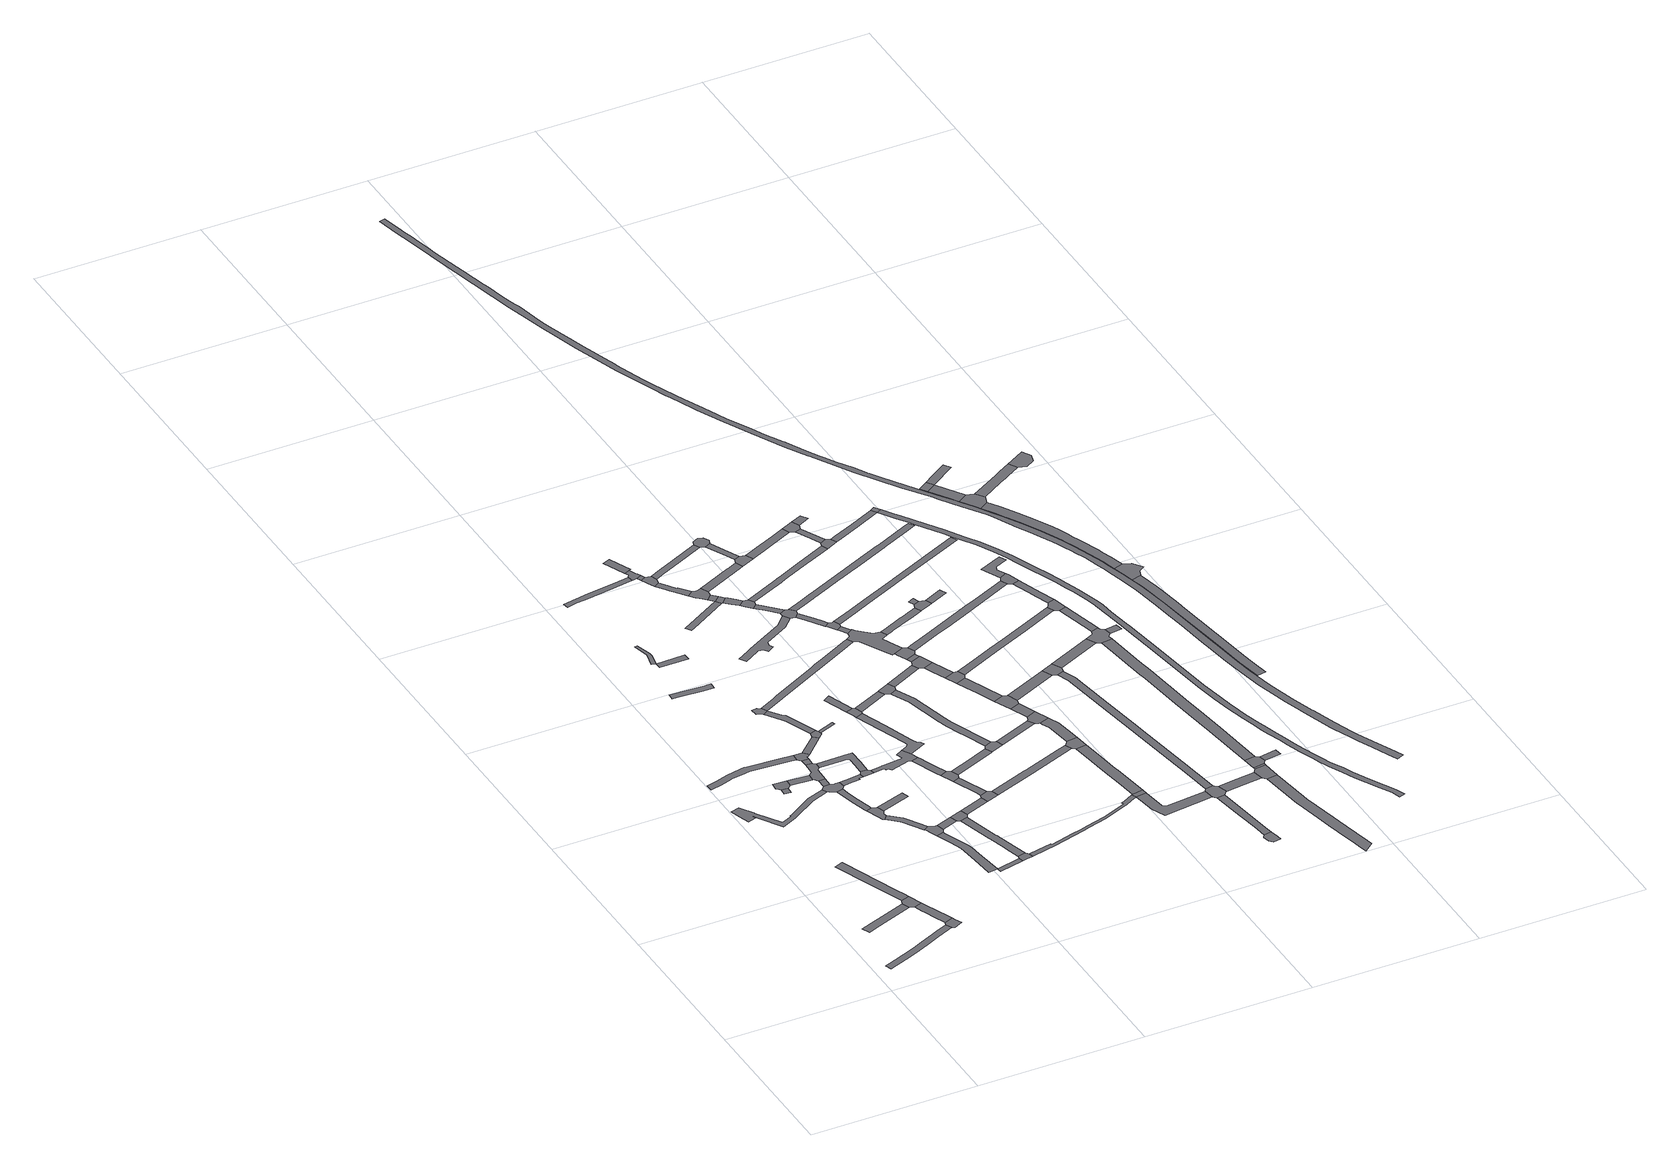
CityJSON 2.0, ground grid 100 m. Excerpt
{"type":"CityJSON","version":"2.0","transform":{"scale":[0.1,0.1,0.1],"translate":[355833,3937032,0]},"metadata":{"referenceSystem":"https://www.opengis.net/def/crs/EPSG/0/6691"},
"CityObjects":{
"road1":{"type":"Road","attributes":{"RoadStructureAttribute.sectionType":"1"},"geometry":[{"type":"MultiSurface","lod":"1","boundaries":[[[0,1,2,3,4,5,6,7,8,9,10,11,12,13]]]}]},
"road2":{"type":"Road","attributes":{"RoadStructureAttribute.sectionType":"1"},"geometry":[{"type":"MultiSurface","lod":"1","boundaries":[[[14,15,16,17,18,19,20,21]]]}]},
"road3":{"type":"Road","attributes":{"RoadStructureAttribute.sectionType":"1"},"geometry":[{"type":"MultiSurface","lod":"1","boundaries":[[[22,23,24,25,26,27,28,29,30,31,32]]]}]},
"road4":{"type":"Road","geometry":[{"type":"MultiSurface","lod":"1","boundaries":[[[33,26,25,21,20,34]]]}]},
"road5":{"type":"Road","attributes":{"RoadStructureAttribute.sectionType":"1"},"geometry":[{"type":"MultiSurface","lod":"1","boundaries":[[[35,36,37,38,39,40,41,33,34]]]}]},
"road6":{"type":"Road","geometry":[{"type":"MultiSurface","lod":"1","boundaries":[[[12,42,43,44,39,38,13]]]}]},
"road7":{"type":"Road","attributes":{"RoadStructureAttribute.sectionType":"1"},"geometry":[{"type":"MultiSurface","lod":"1","boundaries":[[[45,46,47,48,49,50,51,52,53,54,55,56,57,58,59,60,61,62,63,64,65]]]}]},
"road8":{"type":"Road","attributes":{"RoadStructureAttribute.sectionType":"1"},"geometry":[{"type":"MultiSurface","lod":"1","boundaries":[[[66,67,68,69,70,71,72,73,74,75,76,77,78,79,80,81]]]}]},
"road9":{"type":"Road","geometry":[{"type":"MultiSurface","lod":"1","boundaries":[[[82,83,84,85]]]}]},
"road10":{"type":"Road","attributes":{"RoadStructureAttribute.sectionType":"1"},"geometry":[{"type":"MultiSurface","lod":"1","boundaries":[[[86,87,82,85,88,89,90]]]}]},
"road11":{"type":"Road","attributes":{"RoadStructureAttribute.sectionType":"1"},"geometry":[{"type":"MultiSurface","lod":"1","boundaries":[[[91,89,88,92]]]}]},
"road12":{"type":"Road","geometry":[{"type":"MultiSurface","lod":"1","boundaries":[[[93,94,95,96,97,55,54,98,99,100,101,102]]]}]},
"road13":{"type":"Road","attributes":{"RoadStructureAttribute.sectionType":"1"},"geometry":[{"type":"MultiSurface","lod":"1","boundaries":[[[103,97,96,104]]]}]},
"road14":{"type":"Road","geometry":[{"type":"MultiSurface","lod":"1","boundaries":[[[105,106,107,108,109,110,111,112,113]]]}]},
"road15":{"type":"Road","attributes":{"RoadStructureAttribute.sectionType":"1"},"geometry":[{"type":"MultiSurface","lod":"1","boundaries":[[[114,115,116,105,113,117,118,119,120,101,100]]]}]},
"road16":{"type":"Road","geometry":[{"type":"MultiSurface","lod":"1","boundaries":[[[121,103,104,122,123,124,125,126,127,128,129,130,131,91,92]]]}]},
"road17":{"type":"Road","attributes":{"RoadStructureAttribute.sectionType":"1"},"geometry":[{"type":"MultiSurface","lod":"1","boundaries":[[[108,132,133,134,135,136,137,138,139,109]]]}]},
"road18":{"type":"Road","attributes":{"RoadStructureAttribute.sectionType":"1"},"geometry":[{"type":"MultiSurface","lod":"1","boundaries":[[[140,141,129,128,142]]]}]},
"road19":{"type":"Road","attributes":{"RoadStructureAttribute.sectionType":"1"},"geometry":[{"type":"MultiSurface","lod":"1","boundaries":[[[143,144,145,146,147,148,149,150,151,152,153,154]]]}]},
"road20":{"type":"Road","geometry":[{"type":"MultiSurface","lod":"1","boundaries":[[[155,156,157,158,74,73,140,142]]]}]},
"road21":{"type":"Road","attributes":{"RoadStructureAttribute.sectionType":"1"},"geometry":[{"type":"MultiSurface","lod":"1","boundaries":[[[159,160,161,162,163,164,165,166,167,168,169,170,171]]]}]},
"road22":{"type":"Road","geometry":[{"type":"MultiSurface","lod":"1","boundaries":[[[172,173,174,175,136,135,176,177,164,163,178]]]}]},
"road23":{"type":"Road","attributes":{"RoadStructureAttribute.sectionType":"1"},"geometry":[{"type":"MultiSurface","lod":"1","boundaries":[[[179,180,181,93,102,182,183,184,185]]]}]},
"road24":{"type":"Road","attributes":{"RoadStructureAttribute.sectionType":"1"},"geometry":[{"type":"MultiSurface","lod":"1","boundaries":[[[186,187,112,111]]]}]},
"road25":{"type":"Road","attributes":{"RoadStructureAttribute.sectionType":"1"},"geometry":[{"type":"MultiSurface","lod":"1","boundaries":[[[188,189,190,191,192,193,194,195]]]}]},
"road26":{"type":"Road","attributes":{"RoadStructureAttribute.sectionType":"1"},"geometry":[{"type":"MultiSurface","lod":"1","boundaries":[[[196,197,198,199,200,201,202,203,204,205,127,126]]]}]},
"road27":{"type":"Road","geometry":[{"type":"MultiSurface","lod":"1","boundaries":[[[206,207,208,209,171]]]}]},
"road28":{"type":"Road","attributes":{"RoadStructureAttribute.sectionType":"1"},"geometry":[{"type":"MultiSurface","lod":"1","boundaries":[[[157,210,211,158]]]}]},
"road29":{"type":"Road","attributes":{"RoadStructureAttribute.sectionType":"1"},"geometry":[{"type":"MultiSurface","lod":"1","boundaries":[[[212,213,172,178]]]}]},
"road30":{"type":"Road","geometry":[{"type":"MultiSurface","lod":"1","boundaries":[[[214,215,216,195]]]}]},
"road31":{"type":"Road","geometry":[{"type":"MultiSurface","lod":"1","boundaries":[[[217,218,219,220,221,222,223,224]]]}]},
"road32":{"type":"Road","geometry":[{"type":"MultiSurface","lod":"1","boundaries":[[[225,226,227,202,201,228,179,185]]]}]},
"road33":{"type":"Road","attributes":{"RoadStructureAttribute.sectionType":"1"},"geometry":[{"type":"MultiSurface","lod":"1","boundaries":[[[229,230,231,232,233,234,235,223,222]]]}]},
"road34":{"type":"Road","geometry":[{"type":"MultiSurface","lod":"1","boundaries":[[[236,232,231,211,210,237,238]]]}]},
"road35":{"type":"Road","geometry":[{"type":"MultiSurface","lod":"1","boundaries":[[[208,207,239,240,241,242,243]]]}]},
"road36":{"type":"Road","attributes":{"RoadStructureAttribute.sectionType":"1"},"geometry":[{"type":"MultiSurface","lod":"1","boundaries":[[[242,244,245,246,247,248,249,250,251,252,253,243]]]}]},
"road37":{"type":"Road","geometry":[{"type":"MultiSurface","lod":"1","boundaries":[[[254,255,256,213,212,248,247]]]}]},
"road38":{"type":"Road","geometry":[{"type":"MultiSurface","lod":"1","boundaries":[[[257,258,236,238]]]}]},
"road39":{"type":"Road","attributes":{"RoadStructureAttribute.sectionType":"1"},"geometry":[{"type":"MultiSurface","lod":"1","boundaries":[[[259,260,261,262,263,264,265,266,267]]]}]},
"road40":{"type":"Road","geometry":[{"type":"MultiSurface","lod":"1","boundaries":[[[268,269,270,271,272,273,274,227,226,275,276,277,278,279,280,281,282,283]]]}]},
"road41":{"type":"Road","attributes":{"RoadStructureAttribute.sectionType":"1"},"geometry":[{"type":"MultiSurface","lod":"1","boundaries":[[[284,255,254,285]]]}]},
"road42":{"type":"Road","attributes":{"RoadStructureAttribute.sectionType":"1"},"geometry":[{"type":"MultiSurface","lod":"1","boundaries":[[[286,287,288,282,281,289,290,291]]]}]},
"road43":{"type":"Road","geometry":[{"type":"MultiSurface","lod":"1","boundaries":[[[291,290,292,293,294,295]]]}]},
"road44":{"type":"Road","attributes":{"RoadStructureAttribute.sectionType":"1"},"geometry":[{"type":"MultiSurface","lod":"1","boundaries":[[[296,297,293,292,298,299,300]]]}]},
"road45":{"type":"Road","geometry":[{"type":"MultiSurface","lod":"1","boundaries":[[[301,302,303,296,300,284,285]]]}]},
"road46":{"type":"Road","attributes":{"RoadStructureAttribute.sectionType":"1"},"geometry":[{"type":"MultiSurface","lod":"1","boundaries":[[[304,305,306,307]]]}]},
"road47":{"type":"Road","geometry":[{"type":"MultiSurface","lod":"1","boundaries":[[[308,309,310,304,307,311,312]]]}]},
"road48":{"type":"Road","attributes":{"RoadStructureAttribute.sectionType":"1"},"geometry":[{"type":"MultiSurface","lod":"1","boundaries":[[[313,314,315,316,317,308,312,318,319,320,321,268,283]]]}]},
"road49":{"type":"Road","attributes":{"RoadStructureAttribute.sectionType":"1"},"geometry":[{"type":"MultiSurface","lod":"1","boundaries":[[[322,323,324,325,326]]]}]},
"road50":{"type":"Road","geometry":[{"type":"MultiSurface","lod":"1","boundaries":[[[327,263,262,328,329,330,331,332,322,326]]]}]},
"road51":{"type":"Road","attributes":{"RoadStructureAttribute.sectionType":"1"},"geometry":[{"type":"MultiSurface","lod":"1","boundaries":[[[333,334,335,336,337,338,339,340]]]}]},
"road52":{"type":"Road","attributes":{"RoadStructureAttribute.sectionType":"1"},"geometry":[{"type":"MultiSurface","lod":"1","boundaries":[[[341,330,329,342]]]}]},
"road53":{"type":"Road","attributes":{"RoadStructureAttribute.sectionType":"1"},"geometry":[{"type":"MultiSurface","lod":"1","boundaries":[[[223,343,344,345,346,347,348,349,350,351,352,353,354,355,356,357,358,224]]]}]},
"road54":{"type":"Road","geometry":[{"type":"MultiSurface","lod":"1","boundaries":[[[359,360,361,362,363,364,341,342]]]}]},
"road55":{"type":"Road","attributes":{"RoadStructureAttribute.sectionType":"1"},"geometry":[{"type":"MultiSurface","lod":"1","boundaries":[[[360,365,366,367,368,369,370,371,372,361]]]}]},
"road56":{"type":"Road","attributes":{"RoadStructureAttribute.sectionType":"1"},"geometry":[{"type":"MultiSurface","lod":"1","boundaries":[[[294,373,374,375,376,377,378,295]]]}]},
"road57":{"type":"Road","attributes":{"RoadStructureAttribute.sectionType":"1"},"geometry":[{"type":"MultiSurface","lod":"1","boundaries":[[[379,380,310,309,381]]]}]},
"road58":{"type":"Road","attributes":{"RoadStructureAttribute.sectionType":"1"},"geometry":[{"type":"MultiSurface","lod":"1","boundaries":[[[382,383,384,385,386,387,388,389,390,391,392,393,394,395,396,397,398,399]]]}]},
"road59":{"type":"Road","geometry":[{"type":"MultiSurface","lod":"1","boundaries":[[[400,401,402,403,369,368,404,405,406,407]]]}]},
"road60":{"type":"Road","attributes":{"RoadStructureAttribute.sectionType":"1"},"geometry":[{"type":"MultiSurface","lod":"1","boundaries":[[[406,340,408,407]]]}]},
"road61":{"type":"Road","geometry":[{"type":"MultiSurface","lod":"1","boundaries":[[[339,409,410,408,340]]]}]},
"road62":{"type":"Road","attributes":{"RoadStructureAttribute.sectionType":"1"},"geometry":[{"type":"MultiSurface","lod":"1","boundaries":[[[411,412,410,409,413,414,415]]]}]},
"road63":{"type":"Road","geometry":[{"type":"MultiSurface","lod":"1","boundaries":[[[416,417,418,419,420,421,379,381]]]}]},
"road64":{"type":"Road","attributes":{"RoadStructureAttribute.sectionType":"1"},"geometry":[{"type":"MultiSurface","lod":"1","boundaries":[[[422,423,424,425,364,363,426,427,428,429]]]}]},
"road65":{"type":"Road","geometry":[{"type":"MultiSurface","lod":"1","boundaries":[[[430,431,415,414,432,433,434]]]}]},
"road66":{"type":"Road","attributes":{"RoadStructureAttribute.sectionType":"1"},"geometry":[{"type":"MultiSurface","lod":"1","boundaries":[[[435,436,437,417,416,438,439,440,441,442,443,444,445,446,447]]]}]},
"road67":{"type":"Road","attributes":{"RoadStructureAttribute.sectionType":"1"},"geometry":[{"type":"MultiSurface","lod":"1","boundaries":[[[448,449,450,303,302,451,452,453,454]]]}]},
"road68":{"type":"Road","attributes":{"RoadStructureAttribute.sectionType":"1"},"geometry":[{"type":"MultiSurface","lod":"1","boundaries":[[[240,455,456,457,458,459,460,461,462,463,464,465,466,467,468,469,470,463,471,472,473,474,475,476,477,478,479,480,481,241]]]}]},
"road69":{"type":"Road","geometry":[{"type":"MultiSurface","lod":"1","boundaries":[[[482,483,484,447,446,375,374]]]}]},
"road70":{"type":"Road","attributes":{"RoadStructureAttribute.sectionType":"1"},"geometry":[{"type":"MultiSurface","lod":"1","boundaries":[[[434,433,485,486,487,488]]]}]},
"road71":{"type":"Road","attributes":{"RoadStructureAttribute.sectionType":"1"},"geometry":[{"type":"MultiSurface","lod":"1","boundaries":[[[489,490,401,400,491,492,493,494]]]}]},
"road72":{"type":"Road","geometry":[{"type":"MultiSurface","lod":"1","boundaries":[[[487,399,398,495,496,497,498,488]]]}]},
"road73":{"type":"Road","attributes":{"RoadStructureAttribute.sectionType":"1"},"geometry":[{"type":"MultiSurface","lod":"1","boundaries":[[[499,419,418,500,501,502]]]}]},
"road74":{"type":"Road","attributes":{"RoadStructureAttribute.sectionType":"1"},"geometry":[{"type":"MultiSurface","lod":"1","boundaries":[[[503,504,505,496,495,506,507]]]}]},
"road75":{"type":"Road","geometry":[{"type":"MultiSurface","lod":"1","boundaries":[[[508,509,510,503,507,511,512,513]]]}]},
"road76":{"type":"Road","attributes":{"RoadStructureAttribute.sectionType":"1"},"geometry":[{"type":"MultiSurface","lod":"1","boundaries":[[[514,484,483,515,516]]]}]},
"road77":{"type":"Road","geometry":[{"type":"MultiSurface","lod":"1","boundaries":[[[512,517,518,519,520,513]]]}]},
"road78":{"type":"Road","geometry":[{"type":"MultiSurface","lod":"1","boundaries":[[[521,522,523,524,525,422,429,526,527]]]}]},
"road79":{"type":"Road","geometry":[{"type":"MultiSurface","lod":"1","boundaries":[[[350,528,529,530,531,532,533,534,535,536,537,538,539,540,541,519,518,542,543,351]]]}]},
"road80":{"type":"Road","attributes":{"RoadStructureAttribute.sectionType":"1"},"geometry":[{"type":"MultiSurface","lod":"1","boundaries":[[[544,545,546,547,521,527]]]}]},
"road81":{"type":"Road","geometry":[{"type":"MultiSurface","lod":"1","boundaries":[[[548,471,463,470,549]]]}]},
"road82":{"type":"Road","geometry":[{"type":"MultiSurface","lod":"1","boundaries":[[[493,550,551,546,545,494]]]}]},
"road83":{"type":"Road","geometry":[{"type":"MultiSurface","lod":"1","boundaries":[[[552,553,554,532,531,555,556,557,558,559]]]}]},
"road84":{"type":"Road","geometry":[{"type":"MultiSurface","lod":"1","boundaries":[[[501,560,561,562,563,564,565,502]]]}]},
"road85":{"type":"Road","attributes":{"RoadStructureAttribute.sectionType":"1"},"geometry":[{"type":"MultiSurface","lod":"1","boundaries":[[[558,564,563,566,559]]]}]},
"road86":{"type":"Road","attributes":{"RoadStructureAttribute.sectionType":"1"},"geometry":[{"type":"MultiSurface","lod":"1","boundaries":[[[567,568,569,570,571,561,560]]]}]},
"road87":{"type":"Road","attributes":{"RoadStructureAttribute.sectionType":"1"},"geometry":[{"type":"MultiSurface","lod":"1","boundaries":[[[572,573,574,575,576,577,578,579,548,549]]]}]},
"road88":{"type":"Road","geometry":[{"type":"MultiSurface","lod":"1","boundaries":[[[569,568,580,581,582,583]]]}]},
"road89":{"type":"Road","attributes":{"RoadStructureAttribute.sectionType":"1"},"geometry":[{"type":"MultiSurface","lod":"1","boundaries":[[[584,585,581,580,586,587,588,589]]]}]},
"road90":{"type":"Road","geometry":[{"type":"MultiSurface","lod":"1","boundaries":[[[453,576,575,590,591,592,454]]]}]},
"road91":{"type":"Road","attributes":{"RoadStructureAttribute.sectionType":"1"},"geometry":[{"type":"MultiSurface","lod":"1","boundaries":[[[593,594,595,596,597,598,599,431,430,600,601,602,603,604,605]]]}]},
"road92":{"type":"Road","geometry":[{"type":"MultiSurface","lod":"1","boundaries":[[[588,606,607,608,609,589]]]}]},
"road93":{"type":"Road","attributes":{"RoadStructureAttribute.sectionType":"1"},"geometry":[{"type":"MultiSurface","lod":"1","boundaries":[[[610,611,607,606]]]}]},
"road94":{"type":"Road","geometry":[{"type":"MultiSurface","lod":"1","boundaries":[[[515,612,613,614,611,610,615,516]]]}]},
"road95":{"type":"Road","attributes":{"RoadStructureAttribute.sectionType":"1"},"geometry":[{"type":"MultiSurface","lod":"1","boundaries":[[[616,617,614,613,618,619,591,590]]]}]},
"road96":{"type":"Road","attributes":{"RoadStructureAttribute.sectionType":"1"},"geometry":[{"type":"MultiSurface","lod":"1","boundaries":[[[620,621,622,623,624,625,626,627,551,550]]]}]},
"road97":{"type":"Road","attributes":{"RoadStructureAttribute.sectionType":"1"},"geometry":[{"type":"MultiSurface","lod":"1","boundaries":[[[628,629,630,631,632,633,634,537,536,635,636,637,638,639,640]]]}]},
"road98":{"type":"Road","geometry":[{"type":"MultiSurface","lod":"1","boundaries":[[[641,642,643,644,645,646,647]]]}]},
"road99":{"type":"Road","attributes":{"RoadStructureAttribute.sectionType":"1"},"geometry":[{"type":"MultiSurface","lod":"1","boundaries":[[[648,649,650,651,652,653,654,655,645,644]]]}]},
"road100":{"type":"Road","attributes":{"RoadStructureAttribute.sectionType":"1"},"geometry":[{"type":"MultiSurface","lod":"1","boundaries":[[[656,609,608,657,658]]]}]},
"road101":{"type":"Road","geometry":[{"type":"MultiSurface","lod":"1","boundaries":[[[659,660,661,662,663,664,467,466,652,651]]]}]},
"road102":{"type":"Road","attributes":{"RoadStructureAttribute.sectionType":"1"},"geometry":[{"type":"MultiSurface","lod":"1","boundaries":[[[497,665,666,667,668,669,670,671,672,673,674,675,676,677,678,679,680,681,682,683,684,685,686,687,688,689,498]]]}]},
"road103":{"type":"Road","geometry":[{"type":"MultiSurface","lod":"1","boundaries":[[[690,691,692,693]]]}]},
"road104":{"type":"Road","geometry":[{"type":"MultiSurface","lod":"1","boundaries":[[[694,695,624,623,696,697]]]}]},
"road105":{"type":"Road","attributes":{"RoadStructureAttribute.sectionType":"1"},"geometry":[{"type":"MultiSurface","lod":"1","boundaries":[[[698,699,700,701,702,703,704,664,663,705,706,707,708,709,710,711]]]}]},
"road106":{"type":"Road","geometry":[{"type":"MultiSurface","lod":"1","boundaries":[[[712,713,714,715,693,692,628,640]]]}]},
"road107":{"type":"Road","attributes":{"RoadStructureAttribute.sectionType":"1"},"geometry":[{"type":"MultiSurface","lod":"1","boundaries":[[[716,697,696,717,718,719]]]}]},
"road108":{"type":"Road","geometry":[{"type":"MultiSurface","lod":"1","boundaries":[[[718,593,605,720,721,719]]]}]},
"road109":{"type":"Road","attributes":{"RoadStructureAttribute.sectionType":"1"},"geometry":[{"type":"MultiSurface","lod":"1","boundaries":[[[722,723,724,725,726,727,728,729,730,731,732,733,734,735,509,508]]]}]},
"road110":{"type":"Road","attributes":{"RoadStructureAttribute.sectionType":"1"},"geometry":[{"type":"MultiSurface","lod":"1","boundaries":[[[736,661,660,737,738,739]]]}]},
"road111":{"type":"Road","attributes":{"RoadStructureAttribute.sectionType":"1"},"geometry":[{"type":"MultiSurface","lod":"1","boundaries":[[[740,741,742,743,744,745,746,747,748,749,750,751,553,552]]]}]},
"road112":{"type":"Road","geometry":[{"type":"MultiSurface","lod":"1","boundaries":[[[698,711,752,753,754,755,756,656,658]]]}]},
"road113":{"type":"Road","attributes":{"RoadStructureAttribute.sectionType":"1"},"geometry":[{"type":"MultiSurface","lod":"1","boundaries":[[[757,758,695,694]]]}]},
"road114":{"type":"Road","attributes":{"RoadStructureAttribute.sectionType":"1"},"geometry":[{"type":"MultiSurface","lod":"1","boundaries":[[[759,760,761,762,583,582,763,764,765,766,767,768,769]]]}]},
"road115":{"type":"Road","attributes":{"RoadStructureAttribute.sectionType":"1"},"geometry":[{"type":"MultiSurface","lod":"1","boundaries":[[[770,771,715,714]]]}]},
"road116":{"type":"Road","attributes":{"RoadStructureAttribute.sectionType":"1"},"geometry":[{"type":"MultiSurface","lod":"1","boundaries":[[[772,773,774,775,776,777,778,779,780,781,782,783,784,785,786,787,788,789]]]}]},
"road117":{"type":"Road","geometry":[{"type":"MultiSurface","lod":"1","boundaries":[[[738,781,780,790,791,739]]]}]},
"road118":{"type":"Road","attributes":{"RoadStructureAttribute.sectionType":"1"},"geometry":[{"type":"MultiSurface","lod":"1","boundaries":[[[792,791,790,793]]]}]},
"road119":{"type":"Road","attributes":{"RoadStructureAttribute.sectionType":"1"},"geometry":[{"type":"MultiSurface","lod":"1","boundaries":[[[794,795,796,721,720,797,798,799]]]}]},
"road120":{"type":"Road","geometry":[{"type":"MultiSurface","lod":"1","boundaries":[[[800,792,793,801,802,803]]]}]},
"road121":{"type":"Road","attributes":{"RoadStructureAttribute.sectionType":"1"},"geometry":[{"type":"MultiSurface","lod":"1","boundaries":[[[804,805,754,753]]]}]},
"road122":{"type":"Road","attributes":{"RoadStructureAttribute.sectionType":"1"},"geometry":[{"type":"MultiSurface","lod":"1","boundaries":[[[806,807,802,801]]]}]},
"road123":{"type":"Road","attributes":{"RoadStructureAttribute.sectionType":"1"},"geometry":[{"type":"MultiSurface","lod":"1","boundaries":[[[808,809,810,811,812,813,800,803,814,815,816,817,818,819]]]}]},
"road124":{"type":"Road","geometry":[{"type":"MultiSurface","lod":"1","boundaries":[[[799,820,821,794]]]}]},
"road125":{"type":"Road","geometry":[{"type":"MultiSurface","lod":"1","boundaries":[[[822,823,805,804,808,819,824,825,826,827,828]]]}]},
"road126":{"type":"Road","geometry":[{"type":"MultiSurface","lod":"1","boundaries":[[[829,830,831,746,745,832,833]]]}]},
"road127":{"type":"Road","geometry":[{"type":"MultiSurface","lod":"1","boundaries":[[[768,834,835,836,837,838,839,769]]]}]},
"road128":{"type":"Road","attributes":{"RoadStructureAttribute.sectionType":"1"},"geometry":[{"type":"MultiSurface","lod":"1","boundaries":[[[835,834,822,828]]]}]},
"road129":{"type":"Road","attributes":{"RoadStructureAttribute.sectionType":"1"},"geometry":[{"type":"MultiSurface","lod":"1","boundaries":[[[832,840,841,842,838,837,843,844,845,833]]]}]},
"road130":{"type":"Road","attributes":{"RoadStructureAttribute.sectionType":"1"},"geometry":[{"type":"MultiSurface","lod":"1","boundaries":[[[846,847,848,849,850,851,852,853,854,855,856,857,858,859,860,861,862,863,864,865,866,867,868,869,870,871,872,873,874,875,876,877,878,879,880,881,882,883,884,885,886,887,888,889,820,799,890,891,892,893,894,895,896,897,898,899,900,901,902,903,904,905,906,907,908,909,910,911,912,913,914,915,916,917,918,919,920,921,922,923,924,925,926,927,928,929,930,931,932,933,934,935,936,937,938,939]]]}]},
"road131":{"type":"Road","attributes":{"RoadStructureAttribute.sectionType":"1"},"geometry":[{"type":"MultiSurface","lod":"1","boundaries":[[[940,941,942,943,944,831,830]]]}]},
"road132":{"type":"Road","geometry":[{"type":"MultiSurface","lod":"1","boundaries":[[[825,945,946,947,948,826]]]}]},
"road133":{"type":"Road","attributes":{"RoadStructureAttribute.sectionType":"1"},"geometry":[{"type":"MultiSurface","lod":"1","boundaries":[[[949,950,951,952,953,954,955,956,957,958,959,960,961,962,963,964,965,966,967,968,969,970,971,972,973,974,975,976,977,978,979,980,981,982,983,984,985,986,987,988,989,990,991,992,993,994,995,996,997,998,999,1000,1001,1002,1003,1004,1005,1006,1007,1008,1009,1010,1011,1012,1013,1014,1015,1016,1017,1018,1019,1020,1021,1022,1023,1024,1025,1026,1027,1028,1029,1030,1031,1032,1033,1034,1035,1036,1037,1038,1039,1040,1041,1042,1043,1044,1045,1046,1047,1048,1049,1050,1051,1052,1053,1054,1055,1056,1057,1058,1059,1060,1061,1062,1063,1064,1065,1066,1067,1068,1069,1070,1071,1072,1073,1074,1075,1076,1077,1078,1079,1080,1081,1082,1083,1084,1085,1086,1087,1088,1089,1090,1091,1092,1093,1094,1095,1096,1097,1098,1099,1100,1101,1102,1103]]]}]},
"road134":{"type":"Road","geometry":[{"type":"MultiSurface","lod":"1","boundaries":[[[1104,1105,1106,1107]]]}]},
"road135":{"type":"Road","attributes":{"RoadStructureAttribute.sectionType":"1"},"geometry":[{"type":"MultiSurface","lod":"1","boundaries":[[[1106,1108,1109,1110,1111,1107]]]}]},
"road136":{"type":"Road","geometry":[{"type":"MultiSurface","lod":"1","boundaries":[[[1110,1112,1113,1114,1115,1116,1111]]]}]},
"road137":{"type":"Road","geometry":[{"type":"MultiSurface","lod":"1","boundaries":[[[1117,1118,1119,1104,1107]]]}]},
"road138":{"type":"Road","attributes":{"RoadStructureAttribute.sectionType":"1"},"geometry":[{"type":"MultiSurface","lod":"1","boundaries":[[[1120,1121,1122,1123,1124,1125,1126,1127,1128,1129,1130,1131,1132,1133,1134,1135,1136]]]}]},
"road139":{"type":"Road","attributes":{"RoadStructureAttribute.sectionType":"1"},"geometry":[{"type":"MultiSurface","lod":"1","boundaries":[[[1137,1138,1139,1140,1141,1142,1143,1144,1145,1146,1147,1148,1149,1150,1114,1113,1151,1152,1153,1154,1155,1156,1157,1158,1159,1160,1161,1162]]]}]},
"road140":{"type":"Road","geometry":[{"type":"MultiSurface","lod":"1","boundaries":[[[1163,1120,1136,1164,1165,1166,1137,1162]]]}]},
"road141":{"type":"Road","attributes":{"RoadStructureAttribute.sectionType":"1"},"geometry":[{"type":"MultiSurface","lod":"1","boundaries":[[[1167,1168,1169,1170,1171,1172,1173,1174,1175,1176,1116,1115]]]}]},
"road142":{"type":"Road","geometry":[{"type":"MultiSurface","lod":"1","boundaries":[[[1177,1178,1179,1172,1171,1180]]]}]}
},
"vertices":[
[482,391,0],[434,369,0],[352,331,0],[289,301,0],[151,248,0],[79,220,0],[93,183,0],[233,236,0],[305,264,0],[371,295,0],[451,333,0],[464,338,0],[555,379,0],[539,416,0],
[275,641,0],[196,610,0],[128,584,0],[146,537,0],[221,566,0],[294,594,0],[443,649,0],[423,696,0],
[271,1152,0],[346,956,0],[402,810,0],[435,723,0],[486,742,0],[477,765,0],[454,827,0],[406,952,0],[322,1172,0],[318,1184,0],[266,1165,0],
[519,657,0],[468,637,0],
[487,590,0],[498,562,0],[520,503,0],[547,435,0],[598,455,0],[548,583,0],[537,611,0],
[573,372,0],[623,394,0],[604,439,0],
[50,1748,0],[100,1766,0],[90,1794,0],[93,1790,0],[109,1763,0],[194,1624,0],[289,1669,0],[302,1675,0],[445,1767,0],[548,1805,0],[536,1837,0],[431,1797,0],[286,1704,0],[273,1699,0],[274,1693,0],[207,1662,0],[116,1807,0],[114,1809,0],[63,1891,0],[9,1874,0],[37,1786,0],
[11,2106,0],[82,2123,0],[149,2146,0],[161,2148,0],[220,2158,0],[271,2167,0],[514,2151,0],[543,2149,0],[546,2194,0],[472,2199,0],[268,2212,0],[262,2211,0],[239,2207,0],[145,2191,0],[70,2165,0],[8,2149,0],
[340,1934,0],[337,1895,0],[377,1893,0],[380,1932,0],
[320,1957,0],[322,1954,0],[403,1950,0],[406,1996,0],[323,2002,0],
[536,1988,0],[534,1943,0],
[648,1857,0],[624,1855,0],[610,1852,0],[594,1864,0],[555,1861,0],[558,1809,0],[560,1803,0],[595,1783,0],[634,1794,0],[652,1817,0],
[556,1920,0],[596,1919,0],
[653,1552,0],[682,1475,0],[694,1443,0],[702,1437,0],[728,1467,0],[721,1485,0],[735,1512,0],[718,1554,0],[690,1566,0],
[602,1746,0],[622,1662,0],[648,1564,0],[687,1575,0],[685,1583,0],[661,1672,0],[641,1755,0],
[536,1943,0],[597,1947,0],[599,2009,0],[599,2012,0],[614,2027,0],[616,2027,0],[616,2066,0],[602,2081,0],[562,2082,0],[559,2011,0],[560,2007,0],
[730,1412,0],[767,1380,0],[774,1368,0],[846,1256,0],[877,1276,0],[811,1382,0],[812,1383,0],[798,1406,0],
[563,2127,0],[562,2095,0],[604,2125,0],
[216,2958,0],[258,2955,0],[399,2947,0],[451,2946,0],[462,2945,0],[465,2985,0],[461,2986,0],[440,2986,0],[434,2986,0],[414,2986,0],[345,2992,0],[218,2998,0],
[604,2149,0],[613,2149,0],[627,2162,0],[599,2191,0],
[1005,901,0],[992,987,0],[987,1017,0],[929,1171,0],[923,1189,0],[880,1172,0],[887,1155,0],[915,1081,0],[940,1009,0],[943,979,0],[954,882,0],[968,745,0],[1026,753,0],
[925,1259,0],[915,1261,0],[900,1264,0],[895,1265,0],[851,1249,0],[864,1214,0],[937,1213,0],
[779,1872,0],[771,1871,0],[691,1862,0],[690,1822,0],[759,1829,0],[755,1840,0],[782,1843,0],
[914,1573,0],[900,1616,0],
[307,3363,0],[305,3388,0],[278,3484,0],[260,3479,0],[285,3390,0],[286,3387,0],[263,3294,0],[290,3287,0],
[622,2027,0],[754,2028,0],[781,2029,0],[795,2014,0],[794,1965,0],[793,1894,0],[833,1893,0],[834,1973,0],[836,2070,0],[783,2069,0],
[1029,725,0],[1177,757,0],[1171,785,0],[1032,755,0],
[742,2274,0],[714,2302,0],
[1037,1250,0],[1021,1294,0],
[291,3247,0],[465,3251,0],[464,3291,0],
[578,2663,0],[574,2670,0],[541,2666,0],[546,2624,0],[574,2612,0],[581,2603,0],[613,2626,0],[597,2662,0],
[799,1845,0],[851,1851,0],[848,1880,0],[792,1887,0],
[643,2513,0],[657,2492,0],[720,2332,0],[758,2347,0],[687,2529,0],[681,2544,0],[667,2550,0],
[765,2329,0],[772,2303,0],[771,2312,0],
[1204,762,0],[1243,771,0],[1236,799,0],[1222,816,0],[1176,806,0],
[1203,886,0],[1162,1033,0],[1159,1041,0],[1100,1253,0],[1056,1240,0],[1070,1191,0],[1115,1028,0],[1117,1018,0],[1141,931,0],[1159,867,0],
[1114,1279,0],[1097,1323,0],[1081,1317,0],
[876,2353,0],[869,2370,0],
[175,3985,0],[231,3991,0],[410,4018,0],[535,4038,0],[529,4071,0],[465,4061,0],[273,4034,0],[109,4008,0],[115,3973,0],
[1079,1969,0],[1036,1946,0],[1049,1908,0],[1052,1902,0],[937,1891,0],[917,1888,0],[914,1887,0],[915,1858,0],[922,1858,0],[923,1845,0],[935,1847,0],[950,1831,0],[1062,1865,0],[1081,1856,0],[1125,1873,0],[1109,1915,0],
[1249,1380,0],[1266,1336,0],
[1168,1761,0],[1150,1809,0],[1131,1856,0],[1146,1690,0],[1155,1667,0],[1198,1685,0],
[1188,1585,0],[1231,1602,0],[1240,1630,0],[1223,1673,0],
[1303,1421,0],[1240,1580,0],[1193,1572,0],[1249,1433,0],[1260,1405,0],
[1332,1361,0],[1345,1366,0],[1329,1410,0],
[1026,2439,0],[968,2599,0],[927,2576,0],[982,2422,0],
[1050,2371,0],[1057,2388,0],[1041,2432,0],[1001,2370,0],[1006,2356,0],
[1213,1971,0],[1202,1990,0],[1185,1997,0],[1170,2040,0],[1106,2216,0],[1062,2200,0],[1124,2030,0],[1132,2006,0],[1121,1992,0],
[564,4128,0],[576,4135,0],[518,4270,0],[472,4251,0],[530,4114,0],
[540,4091,0],[546,4040,0],[563,4043,0],[595,4058,0],[586,4078,0],[583,4083,0],
[664,3560,0],[589,3516,0],[579,3510,0],[585,3500,0],[600,3476,0],[627,3492,0],[858,3627,0],[838,3662,0],
[608,4032,0],[576,4016,0],
[739,2691,0],[866,2759,0],[867,2759,0],[1026,2839,0],[1061,2858,0],[1123,2889,0],[1271,2965,0],[1315,2987,0],[1295,3027,0],[1268,3014,0],[1085,2920,0],[1038,2897,0],[1005,2874,0],[848,2794,0],[720,2726,0],[697,2714,0],
[609,3947,0],[616,3935,0],[647,3956,0],[655,3987,0],[657,3988,0],[640,4024,0],
[657,3874,0],[666,3860,0],[680,3840,0],[734,3773,0],[770,3803,0],[719,3866,0],[710,3861,0],[678,3910,0],
[1497,1735,0],[1501,1737,0],[1478,1778,0],[1472,1776,0],[1417,1753,0],[1373,1735,0],
[1221,2518,0],[1049,2436,0],[1238,2474,0],
[1029,3311,0],[891,3233,0],[798,3181,0],[780,3169,0],[703,3124,0],[727,3085,0],[817,3139,0],[821,3142,0],[827,3145,0],[859,3142,0],[875,3115,0],[915,3140,0],[903,3162,0],[909,3192,0],[913,3194,0],[1056,3275,0],[1118,3337,0],[1092,3375,0],
[845,3759,0],[824,3804,0],[802,3794,0],[792,3797,0],[761,3739,0],[767,3733,0],[807,3693,0],[840,3727,0],
[872,3696,0],
[867,3632,0],[901,3667,0],
[944,3625,0],[910,3659,0],[903,3597,0],[935,3566,0],[969,3600,0],
[1269,2463,0],[1310,2486,0],[1318,2514,0],[1297,2555,0],[1276,2545,0],[1228,2521,0],
[979,4183,0],[813,4105,0],[811,4105,0],[711,4058,0],[700,4008,0],[828,4068,0],[831,4070,0],[996,4147,0],
[1019,3560,0],[999,3595,0],[958,3543,0],[988,3512,0],[1016,3538,0],
[1434,2085,0],[1422,2135,0],[1364,2371,0],[1274,2453,0],[1320,2353,0],[1379,2114,0],[1381,2106,0],[1389,2075,0],[1394,2058,0],[1424,1981,0],[1442,1933,0],[1493,1804,0],[1535,1824,0],
[1817,1593,0],[1583,1505,0],[1571,1501,0],[1570,1450,0],[1600,1461,0],[1889,1570,0],[1872,1614,0],
[1333,790,0],[1392,803,0],[1597,861,0],[1635,872,0],[1752,906,0],[1902,967,0],[1907,969,0],[1946,990,0],[1988,1011,0],[2009,867,0],[2043,787,0],[2346,824,0],[2335,889,0],[2092,860,0],[2072,879,0],[2051,1020,0],[1974,1038,0],[1917,1008,0],[1893,996,0],[1898,985,0],[1749,924,0],[1631,890,0],[1582,876,0],[1531,862,0],[1387,821,0],[1383,831,0],[1301,813,0],
[1571,1766,0],[1581,1770,0],[1563,1813,0],
[999,3501,0],[1037,3461,0],[1093,3403,0],[1129,3420,0],
[1036,3902,0],[1034,3901,0],[1055,3856,0],[1095,3874,0],[1118,3885,0],[1097,3930,0],
[1149,3334,0],[1174,3363,0],[1179,3385,0],[1150,3416,0],
[1365,2589,0],[1386,2547,0],[1512,2609,0],[1491,2651,0],
[1280,3208,0],[1256,3243,0],[1216,3301,0],[1186,3281,0],[1250,3187,0],
[1328,3168,0],[1311,3205,0],[1303,3201,0],[1260,3172,0],[1291,3126,0],[1322,3146,0],
[1569,1815,0],[1822,1869,0],[1799,1910,0],
[1303,3109,0],[1327,3073,0],[1358,3094,0],[1348,3108,0],
[1060,4155,0],[1070,4182,0],[1052,4218,0],[1025,4226,0],[989,4209,0],[1014,4141,0],[1023,4138,0],
[1344,2978,0],[1384,2902,0],[1423,2830,0],[1446,2786,0],[1521,2819,0],[1499,2868,0],[1465,2945,0],[1502,2962,0],[1505,2963,0],[1487,3004,0],[1447,3010,0],[1370,3080,0],[1361,3094,0],[1359,3093,0],[1322,3042,0],[1313,3037,0],
[1075,4030,0],[1108,3961,0],[1145,3977,0],[1111,4047,0],
[1983,1042,0],[2047,1054,0],
[1199,3922,0],[1179,3968,0],
[1567,2765,0],[1548,2807,0],[1547,2807,0],[1447,2784,0],[1460,2790,0],[1466,2776,0],[1493,2712,0],[1554,2738,0],
[1539,2601,0],[1600,2626,0],[1568,2704,0],[1567,2707,0],[1506,2681,0],[1496,2654,0],
[1558,2727,0],
[1564,2541,0],[1595,2467,0],[1656,2492,0],[1603,2619,0],[1603,2620,0],
[2015,1275,0],[2008,1322,0],[1989,1457,0],[1974,1565,0],[1909,1555,0],[1929,1416,0],[1943,1315,0],[1968,1146,0],
[1626,2392,0],[1687,2418,0],[1699,2443,0],[1682,2486,0],
[1741,2289,0],[1697,2395,0],[1651,2332,0],[1682,2260,0],[1727,2152,0],[1788,2176,0],
[1962,1649,0],[1896,1640,0],[1881,1617,0],
[1577,3861,0],[1551,3849,0],[1391,3776,0],[1263,3717,0],[1230,3702,0],[1225,3699,0],[1204,3689,0],[1233,3658,0],[1242,3662,0],[1277,3679,0],[1407,3739,0],[1567,3812,0],[1593,3824,0],
[1770,2047,0],[1831,2073,0],[1839,2103,0],[1816,2166,0],
[1814,1942,0],[1875,1968,0],
[1841,1861,0],[1850,1858,0],[1910,1883,0],[1806,1913,0],
[1950,1733,0],[1938,1816,0],[1856,1844,0],[1873,1801,0],
[1231,3937,0],[1285,3962,0],[1334,3984,0],[1484,4054,0],[1463,4099,0],[1386,4063,0],[1263,4007,0],[1234,3993,0],
[1753,3122,0],[1719,3107,0],[1712,3104,0],[1665,3083,0],[1639,3071,0],[1534,3025,0],[1529,3022,0],[1545,2980,0],[1553,2984,0],[1615,3011,0],[1684,3042,0],[1737,3066,0],[1771,3081,0],
[2443,302,0],[2489,310,0],[2485,338,0],[2475,394,0],[2429,386,0],[2416,366,0],[2424,322,0],
[2469,428,0],[2462,470,0],[2442,608,0],[2412,811,0],[2366,805,0],[2385,680,0],[2397,600,0],[2416,472,0],
[2084,2288,0],[2100,2222,0],[2112,2227,0],
[2430,834,0],[2437,835,0],[2420,900,0],[2400,914,0],[2396,917,0],[2350,910,0],
[1246,3415,0],[1314,3446,0],[1321,3450,0],[1359,3466,0],[1373,3472,0],[1430,3499,0],[1503,3532,0],[1528,3543,0],[1609,3580,0],[1630,3589,0],[1685,3614,0],[1868,3697,0],[1889,3707,0],[2042,3776,0],[2105,3804,0],[2083,3839,0],[2044,3821,0],[1910,3760,0],[1851,3733,0],[1836,3727,0],[1669,3651,0],[1487,3568,0],[1344,3504,0],[1305,3486,0],[1244,3458,0],
[1784,3202,0],[1748,3185,0],[1764,3150,0],[1800,3166,0],
[1559,4088,0],[1538,4134,0],[1512,4041,0],[1549,4058,0],
[2138,2215,0],[2166,2146,0],[2211,1848,0],[2250,1581,0],[2263,1495,0],[2310,1181,0],[2325,1077,0],[2395,926,0],[2356,1188,0],[2309,1501,0],[2296,1594,0],[2256,1857,0],[2213,2153,0],[2181,2232,0],
[1790,3089,0],[1820,3103,0],[1851,3116,0],[1834,3154,0],
[1594,3965,0],[1557,3950,0],[1586,3889,0],[1622,3907,0],
[1666,3858,0],[1649,3894,0],
[1451,3224,0],[1557,3272,0],[1753,3361,0],[1785,3375,0],[2013,3478,0],[2024,3483,0],[2245,3583,0],[2225,3618,0],[2026,3528,0],[1997,3515,0],[1774,3414,0],[1769,3412,0],[1541,3309,0],[1437,3262,0],
[2541,915,0],[2551,849,0],[2660,862,0],[2650,928,0],
[1570,2766,0],[1760,2852,0],[1824,2880,0],[1991,2956,0],[2098,3005,0],[2291,3092,0],[2275,3136,0],[2079,3047,0],[1994,3009,0],[1805,2923,0],[1691,2872,0],[1571,2817,0],
[2184,2245,0],[2188,2262,0],[2160,2323,0],[2154,2320,0],[2099,2295,0],
[1631,4122,0],[1604,4164,0],
[2157,2702,0],[2031,2645,0],[1932,2600,0],[1802,2541,0],[1748,2465,0],[1952,2558,0],[2046,2601,0],[2176,2660,0],[2325,2728,0],[2397,2761,0],[2378,2802,0],
[1964,3167,0],[1946,3209,0],
[2899,50,0],[2895,70,0],[2891,90,0],[2886,109,0],[2840,320,0],[2832,358,0],[2784,578,0],[2780,609,0],[2749,851,0],[2683,843,0],[2719,566,0],[2721,559,0],[2756,394,0],[2775,306,0],[2792,229,0],[2822,91,0],[2832,46,0],[2841,1,0],
[2735,959,0],[2669,951,0],
[2667,967,0],[2733,976,0],
[1961,4037,0],[1812,3969,0],[1685,3911,0],[1703,3875,0],[1828,3932,0],[1983,4004,0],
[2656,1051,0],[2750,999,0],[2743,1043,0],[2722,1060,0],
[2458,2385,0],[2430,2446,0],
[2855,1016,0],[2847,1061,0],
[2484,2372,0],[2529,2021,0],[2536,1973,0],[2572,1691,0],[2588,1567,0],[2613,1375,0],[2680,1382,0],[2660,1535,0],[2638,1701,0],[2596,2030,0],[2582,2131,0],[2549,2380,0],
[2013,4019,0],[1988,4056,0],
[2486,2493,0],[2477,2468,0],[2545,2410,0],[2564,2431,0],[2556,2477,0],[2535,2493,0],[2532,2505,0],
[2338,3162,0],[2328,3183,0],[2286,3162,0],[2317,3080,0],[2361,3095,0],
[2423,2749,0],[2469,2760,0],[2451,2831,0],[2445,2850,0],[2401,2835,0],[2389,2808,0],
[2332,3036,0],[2357,2964,0],[2371,2920,0],[2441,2863,0],[2416,2935,0],[2371,3064,0],
[3245,440,0],[3209,506,0],[3167,586,0],[3115,693,0],[3089,750,0],[3060,811,0],[3050,833,0],[3035,868,0],[3017,916,0],[2983,1005,0],[2963,1072,0],[2940,1144,0],[2916,1219,0],[2899,1274,0],[2880,1342,0],[2862,1412,0],[2852,1448,0],[2843,1483,0],[2827,1560,0],[2812,1643,0],[2786,1778,0],[2727,2191,0],[2689,2446,0],[2684,2476,0],[2664,2609,0],[2653,2684,0],[2646,2725,0],[2631,2783,0],[2603,2876,0],[2562,2997,0],[2560,3002,0],[2523,3099,0],[2501,3156,0],[2485,3193,0],[2460,3257,0],[2438,3312,0],[2395,3408,0],[2343,3509,0],[2292,3590,0],[2246,3662,0],[2230,3693,0],[2161,3797,0],[2076,3924,0],[2053,3959,0],[1998,3982,0],[2049,3904,0],[2091,3842,0],[2113,3808,0],[2207,3662,0],[2231,3621,0],[2253,3587,0],[2262,3571,0],[2313,3491,0],[2363,3392,0],[2386,3344,0],[2405,3301,0],[2427,3245,0],[2453,3180,0],[2471,3135,0],[2491,3087,0],[2529,2986,0],[2534,2971,0],[2551,2919,0],[2570,2865,0],[2597,2774,0],[2611,2718,0],[2618,2678,0],[2629,2604,0],[2647,2488,0],[2661,2396,0],[2692,2186,0],[2751,1772,0],[2777,1636,0],[2793,1554,0],[2809,1475,0],[2811,1467,0],[2828,1403,0],[2847,1333,0],[2865,1265,0],[2883,1208,0],[2907,1133,0],[2925,1075,0],[2954,984,0],[2984,904,0],[3002,855,0],[3022,810,0],[3028,797,0],[3067,709,0],[3100,634,0],[3136,570,0],[3178,489,0],[3214,424,0],[3233,369,0],[3267,381,0],
[2302,3236,0],[2311,3262,0],[2388,3294,0],[2370,3337,0],[2229,3278,0],
[2638,2442,0],[2632,2476,0],[2630,2486,0],[2569,2478,0],
[912,7499,0],[938,7388,0],[947,7350,0],[960,7295,0],[987,7176,0],[1091,6735,0],[1120,6619,0],[1159,6468,0],[1193,6347,0],[1221,6249,0],[1266,6102,0],[1310,5967,0],[1361,5816,0],[1391,5734,0],[1413,5676,0],[1448,5589,0],[1488,5488,0],[1498,5462,0],[1560,5318,0],[1571,5291,0],[1648,5132,0],[1726,4968,0],[1828,4767,0],[1900,4642,0],[1906,4632,0],[2044,4393,0],[2203,4150,0],[2308,3998,0],[2331,3964,0],[2410,3843,0],[2496,3712,0],[2525,3658,0],[2580,3540,0],[2621,3465,0],[2651,3404,0],[2687,3331,0],[2701,3298,0],[2718,3258,0],[2737,3209,0],[2746,3187,0],[2771,3117,0],[2796,3039,0],[2815,2970,0],[2822,2942,0],[2830,2908,0],[2854,2814,0],[2873,2723,0],[2889,2633,0],[2904,2533,0],[2919,2441,0],[2934,2347,0],[2947,2243,0],[2962,2138,0],[2976,2036,0],[2990,1940,0],[3004,1851,0],[3025,1742,0],[3047,1638,0],[3073,1539,0],[3101,1434,0],[3131,1334,0],[3135,1321,0],[3168,1214,0],[3205,1109,0],[3244,1016,0],[3250,999,0],[3278,927,0],[3315,846,0],[3357,749,0],[3385,689,0],[3429,710,0],[3404,763,0],[3356,866,0],[3299,995,0],[3286,1029,0],[3242,1145,0],[3192,1296,0],[3189,1305,0],[3143,1449,0],[3098,1620,0],[3063,1780,0],[3047,1873,0],[3016,2095,0],[2980,2339,0],[2950,2547,0],[2915,2744,0],[2877,2895,0],[2843,3014,0],[2835,3044,0],[2788,3186,0],[2766,3242,0],[2740,3307,0],[2734,3321,0],[2677,3446,0],[2621,3555,0],[2570,3644,0],[2561,3658,0],[2527,3715,0],[2469,3810,0],[2422,3885,0],[2403,3913,0],[2360,3974,0],[2268,4110,0],[2152,4283,0],[2112,4348,0],[2111,4349,0],[2083,4399,0],[2062,4435,0],[2005,4524,0],[1966,4592,0],[1953,4615,0],[1933,4651,0],[1895,4725,0],[1851,4808,0],[1848,4815,0],[1842,4825,0],[1810,4883,0],[1793,4914,0],[1775,4948,0],[1745,5010,0],[1673,5156,0],[1649,5209,0],[1609,5296,0],[1555,5422,0],[1533,5475,0],[1502,5549,0],[1470,5623,0],[1451,5669,0],[1428,5734,0],[1397,5823,0],[1393,5836,0],[1372,5902,0],[1367,5916,0],[1307,6099,0],[1282,6179,0],[1233,6343,0],[1222,6382,0],[1210,6422,0],[1175,6586,0],[1165,6614,0],[1158,6637,0],[1139,6709,0],[1112,6825,0],[1103,6857,0],[1061,7024,0],[1050,7070,0],[1021,7190,0],[1005,7262,0],[997,7294,0],[978,7374,0],[965,7432,0],[955,7471,0],[947,7505,0],[915,7640,0],[882,7632,0],
[2343,4135,0],[2285,4096,0],[2313,4055,0],[2370,4093,0],
[2389,3942,0],[2412,3906,0],[2418,3896,0],[2475,3933,0],
[2471,3815,0],[2489,3786,0],[2545,3822,0],[2559,3870,0],[2523,3919,0],
[2526,4200,0],[2499,4236,0],[2401,4174,0],
[2900,2824,0],[2920,2745,0],[2955,2548,0],[2985,2339,0],[3021,2095,0],[3052,1874,0],[3068,1781,0],[3080,1723,0],[3134,1735,0],[3113,1849,0],[3104,1904,0],[3084,2041,0],[3024,2460,0],[3017,2517,0],[2992,2672,0],[2985,2708,0],[2956,2838,0],
[2921,2979,0],[2895,3064,0],[2876,3125,0],[2868,3153,0],[2823,3279,0],[2815,3299,0],[2803,3326,0],[2790,3361,0],[2767,3420,0],[2749,3462,0],[2698,3562,0],[2644,3657,0],[2593,3747,0],[2556,3805,0],[2540,3705,0],[2567,3658,0],[2574,3647,0],[2626,3557,0],[2681,3449,0],[2738,3324,0],[2745,3309,0],[2769,3246,0],[2792,3188,0],[2840,3045,0],[2846,3023,0],[2863,2962,0],
[2882,2896,0],[2974,2880,0],[3008,2904,0],[2967,2962,0],
[2696,3951,0],[2741,3977,0],[2762,3989,0],[2798,4010,0],[2841,4035,0],[2811,4087,0],[2777,4067,0],[2737,4044,0],[2713,4030,0],[2663,4001,0],
[2941,4052,0],[2954,4101,0],[2924,4153,0],[2889,4021,0]
]}
